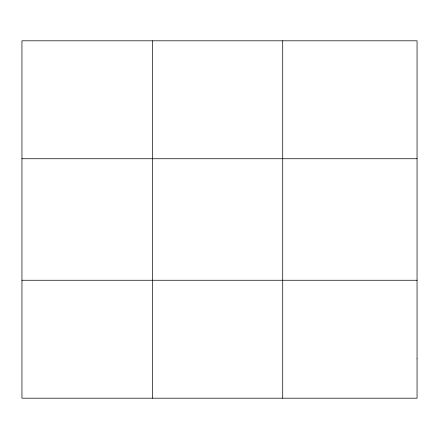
<?xml version="1.0" encoding="UTF-8"?>
<svg xmlns="http://www.w3.org/2000/svg" width="439" height="439" viewBox="0 0 439 439"><rect width="100%" height="100%" fill="white"/><g stroke="black" fill="none" stroke-linecap="round" stroke-linejoin="round"><path stroke-width="0.66" d="M152.333 40.805L152.333 398.195M282.716 40.805L282.716 398.195M21.95 158.742L417.05 158.742M21.95 280.258L417.05 280.258M417.05 358.882L417.05 398.195L21.95 398.195L21.95 40.805L417.05 40.805L417.05 358.882"/></g></svg>
